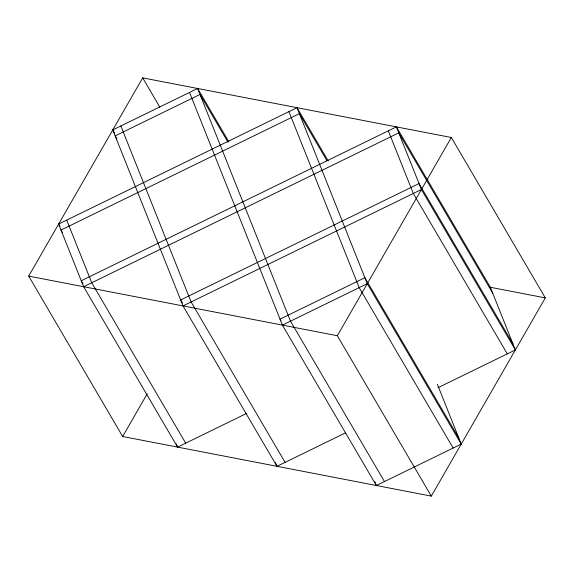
<?xml version="1.0" encoding="UTF-8"?>
<svg xmlns="http://www.w3.org/2000/svg" width="574" height="574" viewBox="0 0 574 574"><rect width="100%" height="100%" fill="white"/><g stroke="black" fill="none" stroke-linecap="round" stroke-linejoin="round"><path stroke-width="0.86" d="M28.7 276.108L142.689 77.877L451.329 137.495L545.3 297.892L431.311 496.123L122.671 436.505L28.7 276.108L337.34 335.733L431.311 496.123M122.671 436.505L147.253 393.75M337.34 335.733L451.329 137.495M345.448 432.889L276.991 466.31L183.02 305.92L112.769 129.918L197.621 88.489L228.796 141.692M246.741 413.359L177.603 447.117L83.632 286.72L58.627 224.068L297.009 107.69L328.185 160.892M438.062 387.672L515.373 349.932L490.368 287.28L396.397 126.883L81.25 280.751L83.058 283.836M83.632 286.72L398.786 132.859L492.75 293.249M183.02 305.92L421.409 189.535L515.373 349.932M282.408 325.121L367.267 283.692L461.231 444.082L376.379 485.511L282.408 325.121L189.528 92.436M489.902 287.187L545.3 297.892M512.991 343.955L419.02 183.565L180.638 299.951L182.446 303.029M507.287 353.878L413.316 193.488L388.311 130.836M326.95 160.698L299.398 113.659L61.009 230.045L62.365 232.362M458.848 438.113L364.877 277.716L280.026 319.144L280.93 320.687M453.144 448.036L359.173 287.639L288.923 111.636M228.014 142.273L200.003 94.459L115.152 135.887L116.96 138.973M384.472 481.564L290.501 321.167L197.621 88.489M142.689 77.877L159.859 107.18M112.769 129.918L114.57 133.003M285.077 462.364L191.113 301.974L120.856 125.964M58.627 224.068L59.983 226.386M185.689 443.164L91.725 282.774L66.713 220.122M396.397 126.883L421.409 189.535M437.374 384.307L461.231 444.082M297.009 107.69L367.267 283.692M374.887 481.78L376.379 485.511M275.498 462.579L276.991 466.31M176.283 443.817L177.603 447.117"/></g></svg>
